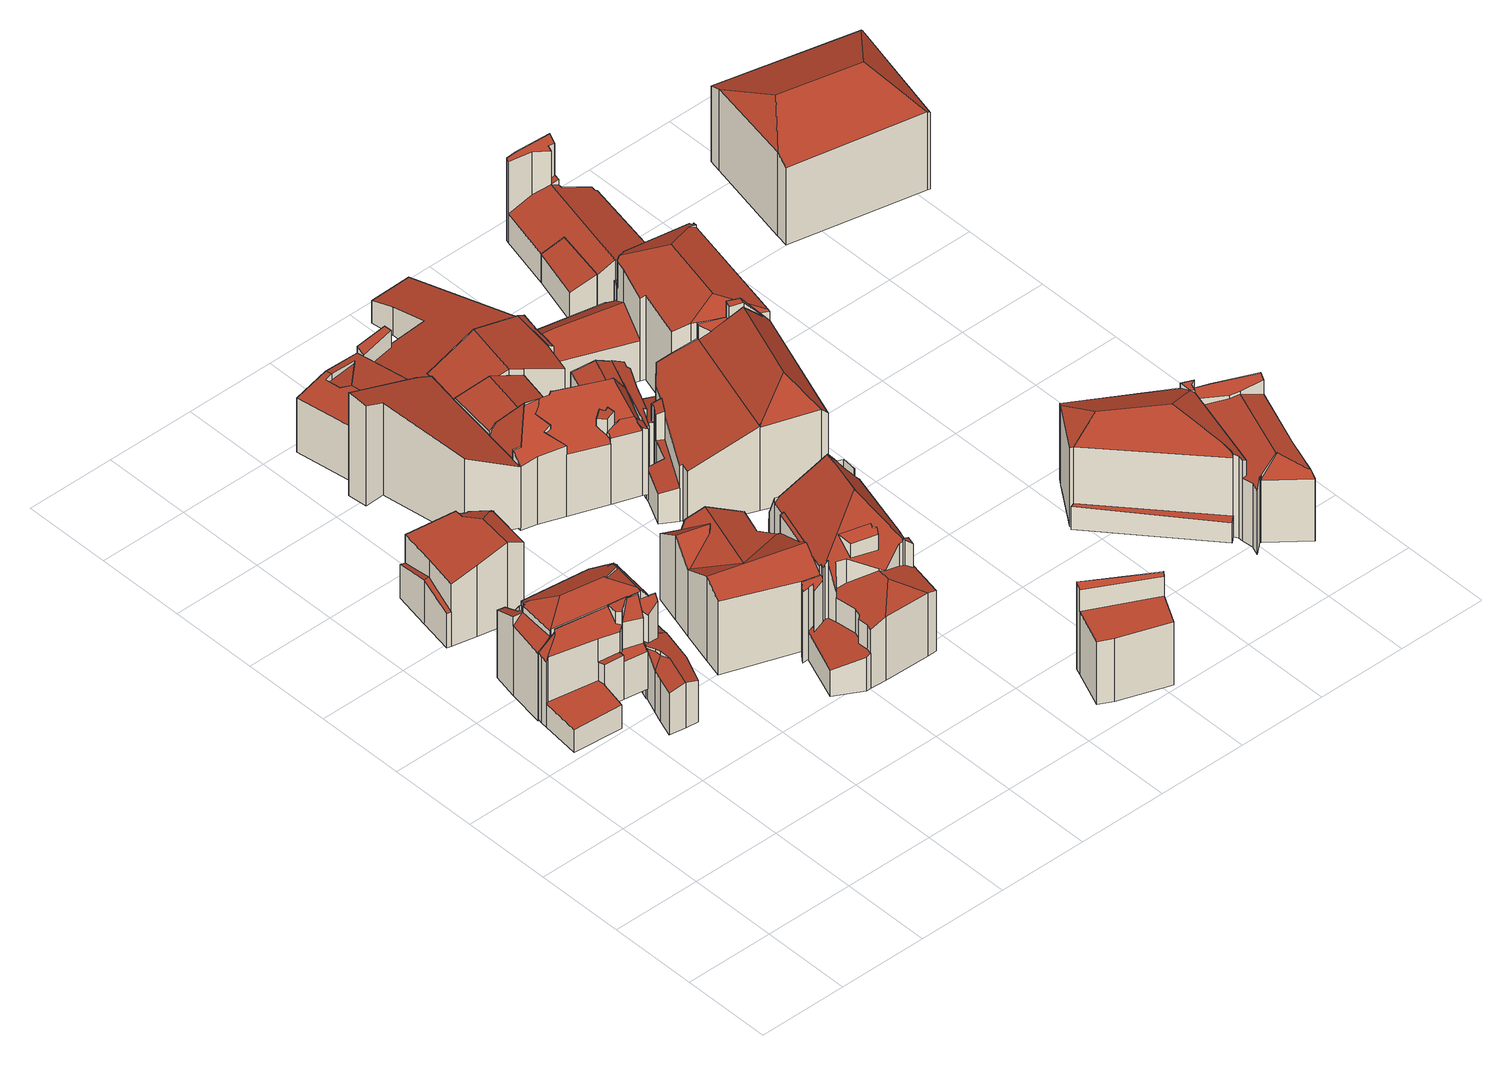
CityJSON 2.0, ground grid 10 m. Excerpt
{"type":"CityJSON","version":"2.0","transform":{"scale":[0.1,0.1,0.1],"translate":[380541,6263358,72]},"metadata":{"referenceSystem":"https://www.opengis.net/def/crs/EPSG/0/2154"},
"CityObjects":{
"building1":{"type":"Building","attributes":{"b3_dak_type":"slanted","b3_h_dak_50p":79.87,"b3_h_dak_70p":84.83,"b3_h_dak_max":86.63,"b3_h_dak_min":79.09,"b3_h_maaiveld":76.28,"b3_kas_warenhuis":false,"b3_reconstructie_onvolledig":false,"b3_rmse_lod12":4.27,"b3_rmse_lod13":0.944,"b3_rmse_lod22":0.281,"b3_val3dity_lod12":"[]","b3_val3dity_lod13":"[]","b3_val3dity_lod22":"[]","b3_volume_lod12":366.49,"b3_volume_lod13":220.99,"b3_volume_lod22":219.01,"oorspronkelijkbouwjaar":2000},"children":["building1-1"]},
"building1-1":{"type":"BuildingPart","parents":["building1"],"geometry":[{"type":"Solid","lod":"2.2","boundaries":[[[[0,1,2,3,4,5,6,7,8,9,10,11,12,13]],[[14,5,4,15]],[[16,6,5,14,17]],[[18,19,20,21,22,23]],[[15,4,3,24]],[[24,3,2,25]],[[26,27,19,18]],[[28,29,30]],[[29,8,7,31]],[[31,7,6,16]],[[17,14,32,33]],[[34,13,12,35]],[[36,35,12,11,37]],[[38,39,27,26]],[[40,41,1,0,42,43]],[[43,42,44,45]],[[25,2,1,41]],[[46,47,41,40]],[[48,46,45,49]],[[50,51,10,9,39,38]],[[23,22,51,50]],[[37,11,10,51]],[[42,0,13,34]],[[49,45,44,52,53]],[[39,9,8,29,28]],[[22,21,35,36]],[[53,52,20,19]],[[33,32,47,46,48]],[[17,33,30,29,31,16]],[[45,46,40,43]],[[23,50,38,26,18]],[[33,48,49,53,19,27,39,28,30]],[[22,36,37,51]],[[20,52,44,42,34,35,21]],[[47,32,14,15,24,25,41]]]],"semantics":{"surfaces":[{"type":"GroundSurface"},{"type":"WallSurface","on_footprint_edge":true},{"type":"WallSurface","on_footprint_edge":false},{"type":"RoofSurface"}],"values":[[0,1,1,2,1,1,2,2,1,1,2,1,1,2,1,2,1,2,2,1,2,1,1,2,1,2,2,2,3,3,3,3,3,3,3]]}}]},
"building2":{"type":"Building","attributes":{"b3_dak_type":"slanted","b3_h_dak_50p":87.55,"b3_h_dak_70p":88,"b3_h_dak_max":88.76,"b3_h_dak_min":82.89,"b3_h_maaiveld":78.56,"b3_kas_warenhuis":false,"b3_reconstructie_onvolledig":false,"b3_rmse_lod12":1.36,"b3_rmse_lod13":0.828,"b3_rmse_lod22":0.0525,"b3_val3dity_lod12":"[]","b3_val3dity_lod13":"[]","b3_val3dity_lod22":"[]","b3_volume_lod12":545.89,"b3_volume_lod13":529.66,"b3_volume_lod22":501.75,"oorspronkelijkbouwjaar":2000},"children":["building2-1"]},
"building2-1":{"type":"BuildingPart","parents":["building2"],"geometry":[{"type":"Solid","lod":"2.2","boundaries":[[[[54,55,56,57,58,59,60,61,62,63,64,65,66]],[[67,64,63,68]],[[69,70,71,72]],[[73,54,66,74]],[[68,63,62,75]],[[76,65,64,67]],[[77,74,66,65,76]],[[72,71,74,77]],[[75,78,79]],[[78,75,62,61,80]],[[81,56,55,82]],[[70,57,56,81]],[[83,84,85]],[[84,83,58,57,70,69]],[[86,59,58,83]],[[87,60,59,86]],[[80,61,60,87]],[[82,55,54,73]],[[75,79,88,67,68]],[[70,81,82,71]],[[84,69,72,77,76,67,88,85]],[[80,87,86,83,85,88,79,78]],[[82,73,74,71]]]],"semantics":{"surfaces":[{"type":"GroundSurface"},{"type":"WallSurface","on_footprint_edge":true},{"type":"WallSurface","on_footprint_edge":false},{"type":"RoofSurface"}],"values":[[0,1,2,1,1,1,1,2,2,1,1,1,2,1,1,1,1,1,3,3,3,3,3]]}}]},
"building3":{"type":"Building","attributes":{"b3_dak_type":"slanted","b3_h_dak_50p":86.67,"b3_h_dak_70p":86.95,"b3_h_dak_max":87.75,"b3_h_dak_min":80.08,"b3_h_maaiveld":76.07,"b3_kas_warenhuis":false,"b3_reconstructie_onvolledig":false,"b3_rmse_lod12":2.1,"b3_rmse_lod13":1.07,"b3_rmse_lod22":0.0803,"b3_val3dity_lod12":"[]","b3_val3dity_lod13":"[]","b3_val3dity_lod22":"[104]","b3_volume_lod12":967.29,"b3_volume_lod13":924.96,"b3_volume_lod22":866.78,"oorspronkelijkbouwjaar":2000},"children":["building3-1"]},
"building3-1":{"type":"BuildingPart","parents":["building3"],"geometry":[{"type":"Solid","lod":"2.2","boundaries":[[[[89,90,91,92,93,94,95,96,97,98,99,100,101,102,103,104,105,106,107,108,109,110]],[[111,93,92,112]],[[113,108,107,114]],[[115,105,104,116]],[[117,99,98,118]],[[119,94,93,111]],[[120,95,94,119]],[[121,100,99,117]],[[122,97,96,123]],[[118,98,97,122]],[[124,121,125,126]],[[127,116,104,103,128]],[[129,123,96,95,120]],[[130,131,132]],[[114,107,106,131,130]],[[131,106,105,115]],[[133,134,101,100,121,124]],[[135,102,101,134]],[[134,133,136]],[[126,125,137,138]],[[139,140,141]],[[140,139,142,143]],[[128,103,102,135]],[[144,110,109,145]],[[145,109,108,113]],[[146,147,148]],[[149,150,151,152,147,146]],[[153,89,110,144,154]],[[155,91,90,156]],[[138,137,123,129]],[[143,142,157]],[[158,159,160]],[[159,158,161,162]],[[162,161,150,149]],[[112,92,91,155]],[[163,164,165,166]],[[166,165,116,127]],[[156,90,89,153]],[[147,152,164,163]],[[154,144,151,150]],[[167,128,135,134,136,139,141,168]],[[123,137,125,121,117,118,122]],[[136,157,142,139]],[[162,149,146,148,167,168,141,140,143,160,159]],[[116,165,132,131,115]],[[147,163,166,127,128,167,148]],[[154,150,161,158,120,119,111,112,155,156,153]],[[151,144,145,113,114,130,132,165,164,152]],[[157,136,133,124,126,138,129,120,158,160,143]]]],"semantics":{"surfaces":[{"type":"GroundSurface"},{"type":"WallSurface","on_footprint_edge":true},{"type":"WallSurface","on_footprint_edge":false},{"type":"RoofSurface"}],"values":[[0,1,1,1,1,1,1,1,1,1,2,1,1,2,1,1,1,1,2,2,2,2,1,1,1,2,2,1,1,2,2,2,2,2,1,2,2,1,2,2,3,3,3,3,3,3,3,3,3]]}}]},
"building4":{"type":"Building","attributes":{"b3_dak_type":"slanted","b3_h_dak_50p":80.42,"b3_h_dak_70p":80.54,"b3_h_dak_max":85.6,"b3_h_dak_min":79.95,"b3_h_maaiveld":75.01,"b3_kas_warenhuis":false,"b3_reconstructie_onvolledig":false,"b3_rmse_lod12":1.11,"b3_rmse_lod13":0.279,"b3_rmse_lod22":0.101,"b3_val3dity_lod12":"[]","b3_val3dity_lod13":"[]","b3_val3dity_lod22":"[]","b3_volume_lod12":133.35,"b3_volume_lod13":141.78,"b3_volume_lod22":139.56,"oorspronkelijkbouwjaar":2000},"children":["building4-1"]},
"building4-1":{"type":"BuildingPart","parents":["building4"],"geometry":[{"type":"Solid","lod":"2.2","boundaries":[[[[169,170,171,172,173,174,175,176,177,178,179,180]],[[181,175,174,182]],[[183,171,170,184,185]],[[186,179,178,187]],[[187,178,177,188]],[[188,177,176,189]],[[189,176,175,181]],[[190,173,172,191]],[[192,191,172,171,183]],[[182,174,173,190]],[[193,180,179,186]],[[194,195,196]],[[197,169,180,193]],[[198,197,199,200]],[[184,170,169,197,198]],[[200,199,195,194]],[[185,184,201,202]],[[202,201,203,204]],[[204,203,191,192]],[[196,195,186,187,188,189]],[[195,199,197,193,186]],[[191,203,201,184,198,200,194,196,189,181,182,190]],[[204,192,183,185,202]]]],"semantics":{"surfaces":[{"type":"GroundSurface"},{"type":"WallSurface","on_footprint_edge":true},{"type":"WallSurface","on_footprint_edge":false},{"type":"RoofSurface"}],"values":[[0,1,1,1,1,1,1,1,1,1,1,2,1,2,1,2,2,2,2,3,3,3,3]]}}]},
"building5":{"type":"Building","attributes":{"b3_dak_type":"slanted","b3_h_dak_50p":88.01,"b3_h_dak_70p":88.38,"b3_h_dak_max":89.45,"b3_h_dak_min":82.73,"b3_h_maaiveld":79.46,"b3_kas_warenhuis":false,"b3_reconstructie_onvolledig":false,"b3_rmse_lod12":1.12,"b3_rmse_lod13":1.12,"b3_rmse_lod22":1.7,"b3_val3dity_lod12":"[]","b3_val3dity_lod13":"[]","b3_val3dity_lod22":"[]","b3_volume_lod12":867.62,"b3_volume_lod13":867.62,"b3_volume_lod22":915.43,"oorspronkelijkbouwjaar":2000},"children":["building5-1"]},
"building5-1":{"type":"BuildingPart","parents":["building5"],"geometry":[{"type":"Solid","lod":"2.2","boundaries":[[[[205,206,207,208,209,210,211,212,213]],[[214,206,205,215]],[[215,205,213,216]],[[217,207,206,214]],[[218,208,207,217]],[[216,213,212,219]],[[219,212,211,220]],[[220,211,210,221]],[[221,210,209,222]],[[222,209,208,218]],[[222,218,217,214,215,216,219,220,221]]]],"semantics":{"surfaces":[{"type":"GroundSurface"},{"type":"WallSurface","on_footprint_edge":true},{"type":"RoofSurface"}],"values":[[0,1,1,1,1,1,1,1,1,1,2]]}}]},
"building6":{"type":"Building","attributes":{"b3_dak_type":"slanted","b3_h_dak_50p":87.42,"b3_h_dak_70p":87.58,"b3_h_dak_max":88.09,"b3_h_dak_min":87.06,"b3_h_maaiveld":80.48,"b3_kas_warenhuis":false,"b3_reconstructie_onvolledig":false,"b3_rmse_lod12":0.269,"b3_rmse_lod13":0.269,"b3_rmse_lod22":0.115,"b3_val3dity_lod12":"[]","b3_val3dity_lod13":"[]","b3_val3dity_lod22":"[]","b3_volume_lod12":417.45,"b3_volume_lod13":417.45,"b3_volume_lod22":409.41,"oorspronkelijkbouwjaar":2000},"children":["building6-1"]},
"building6-1":{"type":"BuildingPart","parents":["building6"],"geometry":[{"type":"Solid","lod":"2.2","boundaries":[[[[223,224,225,226,227,228]],[[229,228,227,230]],[[231,232,233,234]],[[235,226,225,236]],[[236,225,224,237]],[[230,227,226,235]],[[238,239,240,241]],[[234,233,239,238]],[[242,243,232,231]],[[241,240,243,242]],[[244,223,228,229]],[[237,224,223,244]],[[243,240,239,233,232]],[[241,244,229,230,235,234,238]],[[237,244,241,242,231,234,235,236]]]],"semantics":{"surfaces":[{"type":"GroundSurface"},{"type":"WallSurface","on_footprint_edge":true},{"type":"WallSurface","on_footprint_edge":false},{"type":"RoofSurface"}],"values":[[0,1,2,1,1,1,2,2,2,2,1,1,3,3,3]]}}]},
"building7":{"type":"Building","attributes":{"b3_dak_type":"slanted","b3_h_dak_50p":83.66,"b3_h_dak_70p":83.97,"b3_h_dak_max":84.5,"b3_h_dak_min":82.15,"b3_h_maaiveld":74.14,"b3_kas_warenhuis":false,"b3_reconstructie_onvolledig":false,"b3_rmse_lod12":0.62,"b3_rmse_lod13":0.62,"b3_rmse_lod22":0.0712,"b3_val3dity_lod12":"[]","b3_val3dity_lod13":"[]","b3_val3dity_lod22":"[104,201]","b3_volume_lod12":1075.41,"b3_volume_lod13":1075.41,"b3_volume_lod22":1035.97,"oorspronkelijkbouwjaar":2000},"children":["building7-1"]},
"building7-1":{"type":"BuildingPart","parents":["building7"],"geometry":[{"type":"Solid","lod":"2.2","boundaries":[[[[245,246,247,248,249,250,251,252,253,254,255,256,257,258,259,260,261]],[[262,250,249,263]],[[264,254,253,265]],[[266,251,250,262]],[[267,246,245,268,269]],[[269,268,270]],[[271,261,260,272]],[[263,249,248,273]],[[268,245,261,271]],[[274,275,276]],[[265,253,252,277]],[[272,260,259,278]],[[275,274,279]],[[280,258,257,281]],[[278,259,258,280]],[[282,247,246,267]],[[273,248,247,282]],[[283,255,254,264]],[[281,257,256,284]],[[284,256,255,283]],[[277,252,251,266]],[[278,280,285,271,272]],[[282,267,269,270]],[[286,285,280,281,284,279,274,276]],[[275,264,265,286,276]],[[277,273,282,270,268,271,285,286,265]],[[273,277,266,262,263]],[[264,275,279,284,283]]]],"semantics":{"surfaces":[{"type":"GroundSurface"},{"type":"WallSurface","on_footprint_edge":true},{"type":"WallSurface","on_footprint_edge":false},{"type":"RoofSurface"}],"values":[[0,1,1,1,1,2,1,1,1,2,1,1,2,1,1,1,1,1,1,1,1,3,3,3,3,3,3,3]]}}]},
"building8":{"type":"Building","attributes":{"b3_dak_type":"slanted","b3_h_dak_50p":88.26,"b3_h_dak_70p":89.03,"b3_h_dak_max":91.49,"b3_h_dak_min":80.75,"b3_h_maaiveld":79.21,"b3_kas_warenhuis":false,"b3_reconstructie_onvolledig":false,"b3_rmse_lod12":1.31,"b3_rmse_lod13":1.31,"b3_rmse_lod22":0.399,"b3_val3dity_lod12":"[]","b3_val3dity_lod13":"[]","b3_val3dity_lod22":"[204]","b3_volume_lod12":1344.05,"b3_volume_lod13":1344.05,"b3_volume_lod22":1279.15,"oorspronkelijkbouwjaar":2000},"children":["building8-1"]},
"building8-1":{"type":"BuildingPart","parents":["building8"],"geometry":[{"type":"Solid","lod":"2.2","boundaries":[[[[287,288,289,290,291,292,293,294,295,296,297,298,299,300,301,302,303,304,305]],[[306,290,289,307]],[[308,291,290,306,309]],[[310,304,303,311]],[[311,303,302,312]],[[312,302,301,313]],[[314,315,316,317]],[[318,319,320]],[[315,314,320]],[[321,287,305,322]],[[313,301,300,323]],[[324,299,298,325,326]],[[327,328,329]],[[326,325,329]],[[330,331,332,333]],[[334,335,331,330]],[[323,300,299,324]],[[336,337,338]],[[337,336,307]],[[307,289,288,339]],[[340,335,334]],[[333,332,341]],[[342,343,344]],[[309,306,344]],[[345,346,347]],[[348,294,293,349]],[[215,296,295,350]],[[325,298,297,316]],[[351,352,292,291,308]],[[352,351,353]],[[343,342,353]],[[354,355,356,357,358]],[[356,355,359]],[[360,361,362,363]],[[363,362,349,364]],[[364,349,293,292,352]],[[365,328,327]],[[366,367,368]],[[319,318,369]],[[370,371,361,360,372]],[[317,316,297,296,215]],[[350,295,294,348,373]],[[373,348,374,375]],[[375,374,346,345]],[[372,360,355,354]],[[376,371,370]],[[377,378,379]],[[358,357,380,381]],[[378,377,382]],[[322,305,304,310]],[[339,288,287,321]],[[367,366,383]],[[381,380,376]],[[343,353,351,308,309,344]],[[319,327,329,325,316,315,320]],[[367,383,323,324,326,329,328,365]],[[375,345,347,384,369,318,320,314,317,215,350,373]],[[355,360,363,364,352,353,342,359]],[[376,380,357,356,359,342,385,386,330,333,341,369,384,347,346,374,348,349,362,361,371]],[[338,387,385,342,344,306,307,336]],[[337,377,379,388,340,334,330,386,385,387,338]],[[322,310,311,388,379,378,382,321]],[[339,321,382,377,337,307]],[[367,365,327,319,369,341,332,331,335,368]],[[383,366,368,335,340,388,311,312,313,323]],[[381,376,370,372,354,358]]]],"semantics":{"surfaces":[{"type":"GroundSurface"},{"type":"WallSurface","on_footprint_edge":true},{"type":"WallSurface","on_footprint_edge":false},{"type":"RoofSurface"}],"values":[[0,1,1,1,1,1,2,2,2,1,1,1,2,2,2,2,1,2,2,1,2,2,2,2,2,1,1,1,1,2,2,2,2,2,2,1,2,2,2,2,1,1,2,2,2,2,2,2,2,1,1,2,2,3,3,3,3,3,3,3,3,3,3,3,3,3]]}}]},
"building9":{"type":"Building","attributes":{"b3_dak_type":"slanted","b3_h_dak_50p":84.36,"b3_h_dak_70p":86.19,"b3_h_dak_max":90.04,"b3_h_dak_min":76.7,"b3_h_maaiveld":73.65,"b3_kas_warenhuis":false,"b3_reconstructie_onvolledig":false,"b3_rmse_lod12":4.3,"b3_rmse_lod13":1.52,"b3_rmse_lod22":0.166,"b3_val3dity_lod12":"[]","b3_val3dity_lod13":"[]","b3_val3dity_lod22":"[204]","b3_volume_lod12":2017.15,"b3_volume_lod13":1758.6,"b3_volume_lod22":1633.22,"oorspronkelijkbouwjaar":2000},"children":["building9-1"]},
"building9-1":{"type":"BuildingPart","parents":["building9"],"geometry":[{"type":"Solid","lod":"2.2","boundaries":[[[[389,390,391,392,393,394,395,396,397,398,399,400,401,402,403,404,405,406,407,408,409,410,411,412,413,414,415]],[[416,417,418,419]],[[420,412,411,418]],[[421,398,397,422]],[[262,394,393,423]],[[423,393,392,424,425]],[[425,424,426,427]],[[428,402,401,429]],[[429,401,400,430]],[[430,400,399,431]],[[432,414,413,433]],[[434,407,406,435]],[[436,408,407,434]],[[431,399,398,421,437]],[[438,390,389,439]],[[440,441,439,442]],[[443,444,445]],[[446,435,406,405,447]],[[433,413,412,420]],[[442,439,389,415,448]],[[449,450,441,440]],[[451,409,408,436]],[[452,410,409,451]],[[453,454,455,456]],[[454,396,395,263]],[[457,458,459]],[[460,461,462,463]],[[424,392,391,464]],[[263,395,394,262]],[[465,466,417,416]],[[419,418,411,410,452,467]],[[468,469,470]],[[471,472,473]],[[447,405,404,474]],[[472,471,475]],[[476,477,478,466,465]],[[479,480,481]],[[477,476,481]],[[444,443,475]],[[482,483,484,485]],[[445,483,482]],[[485,484,435,446]],[[467,452,486]],[[480,479,486]],[[470,469,478,477]],[[487,488,489,490]],[[491,492,493]],[[494,495,496,497]],[[498,403,402,428]],[[474,404,403,498]],[[499,500,501,502,503]],[[503,502,504,505,506]],[[459,458,461,460]],[[456,455,500,499]],[[427,426,507,508]],[[508,507,501,500]],[[509,510,468]],[[422,397,396,454,453]],[[463,462,492,491]],[[437,421,511]],[[506,505,512]],[[513,494,488,487]],[[505,504,495,494,513]],[[464,391,390,438]],[[490,489,510,509]],[[514,515,450,449]],[[497,496,515,514]],[[448,415,414,432]],[[467,486,479,481,476,465,416,419]],[[480,486,452,451,436,434,435,484,483,445,444,475,471]],[[508,500,455,454,263,262,423,425,427]],[[463,491,493,457,459,460]],[[437,511,443,445,482,485,446,447,474,498,428,429,430,431]],[[512,505,513,487,490,509,468,470,477,481,480,471,473],[492,462,461,458,457,493]],[[510,516,432,433,420,418,417,466,478,469,468]],[[515,496,495,504,502,501,507,426,424,464,438,439,441,450]],[[516,448,432]],[[448,516,510,489,488,494,497,514,449,440,442]],[[473,472,475,443,511,421,422,453,456,499,503,506,512]]]],"semantics":{"surfaces":[{"type":"GroundSurface"},{"type":"WallSurface","on_footprint_edge":false},{"type":"WallSurface","on_footprint_edge":true},{"type":"RoofSurface"}],"values":[[0,1,2,2,2,2,1,2,2,2,2,2,2,2,2,1,1,2,2,2,1,2,2,1,2,1,1,2,2,1,2,1,1,2,1,1,1,1,1,1,1,1,1,1,1,1,1,1,2,2,1,1,1,1,1,1,1,2,1,1,1,1,1,2,1,1,1,2,3,3,3,3,3,3,3,3,3,3,3]]}}]},
"building10":{"type":"Building","attributes":{"b3_dak_type":"slanted","b3_h_dak_50p":87.65,"b3_h_dak_70p":88.04,"b3_h_dak_max":88.85,"b3_h_dak_min":86.74,"b3_h_maaiveld":80.46,"b3_kas_warenhuis":false,"b3_reconstructie_onvolledig":false,"b3_rmse_lod12":0.655,"b3_rmse_lod13":0.655,"b3_rmse_lod22":0.084,"b3_val3dity_lod12":"[]","b3_val3dity_lod13":"[]","b3_val3dity_lod22":"[]","b3_volume_lod12":572.66,"b3_volume_lod13":572.66,"b3_volume_lod22":545.33,"oorspronkelijkbouwjaar":2000},"children":["building10-1"]},
"building10-1":{"type":"BuildingPart","parents":["building10"],"geometry":[{"type":"Solid","lod":"2.2","boundaries":[[[[517,518,519,520,521,522,523,524,525]],[[526,521,520,527]],[[528,524,523,529]],[[530,517,525,531]],[[529,523,522,532]],[[527,520,519,533]],[[533,519,518,534]],[[534,518,517,530]],[[532,522,521,526]],[[531,525,524,528]],[[534,530,531,526,527,533]],[[531,528,529,532,526]]]],"semantics":{"surfaces":[{"type":"GroundSurface"},{"type":"WallSurface","on_footprint_edge":true},{"type":"RoofSurface"}],"values":[[0,1,1,1,1,1,1,1,1,1,2,2]]}}]},
"building11":{"type":"Building","attributes":{"b3_dak_type":"slanted","b3_h_dak_50p":85.83,"b3_h_dak_70p":86.3,"b3_h_dak_max":88.64,"b3_h_dak_min":83.4,"b3_h_maaiveld":80.57,"b3_kas_warenhuis":false,"b3_reconstructie_onvolledig":false,"b3_rmse_lod12":1.07,"b3_rmse_lod13":1.07,"b3_rmse_lod22":0.242,"b3_val3dity_lod12":"[]","b3_val3dity_lod13":"[]","b3_val3dity_lod22":"[]","b3_volume_lod12":718.61,"b3_volume_lod13":718.61,"b3_volume_lod22":635.56,"oorspronkelijkbouwjaar":2000},"children":["building11-1"]},
"building11-1":{"type":"BuildingPart","parents":["building11"],"geometry":[{"type":"Solid","lod":"2.2","boundaries":[[[[535,536,537,538,539,540,541,542,543,544,545,546]],[[547,543,542,548]],[[548,542,541,549]],[[550,536,535,551]],[[551,535,546,552]],[[553,554,552,555]],[[556,545,544,557,558]],[[555,552,546,545,556]],[[549,541,540,559]],[[560,538,537,561]],[[562,539,538,560]],[[561,537,536,550]],[[558,557,554,553]],[[557,544,543,547]],[[559,540,539,562]],[[558,553,555,556]],[[559,562,560,561,550,551,552,554,557,547,548,549]]]],"semantics":{"surfaces":[{"type":"GroundSurface"},{"type":"WallSurface","on_footprint_edge":true},{"type":"WallSurface","on_footprint_edge":false},{"type":"RoofSurface"}],"values":[[0,1,1,1,1,2,1,1,1,1,1,1,2,1,1,3,3]]}}]},
"building12":{"type":"Building","attributes":{"b3_dak_type":"slanted","b3_h_dak_50p":80.2,"b3_h_dak_70p":80.22,"b3_h_dak_max":83.29,"b3_h_dak_min":80,"b3_h_maaiveld":72.47,"b3_kas_warenhuis":false,"b3_reconstructie_onvolledig":false,"b3_rmse_lod12":0.931,"b3_rmse_lod13":0.931,"b3_rmse_lod22":0.124,"b3_val3dity_lod12":"[]","b3_val3dity_lod13":"[]","b3_val3dity_lod22":"[]","b3_volume_lod12":292.9,"b3_volume_lod13":292.9,"b3_volume_lod22":304.12,"oorspronkelijkbouwjaar":2000},"children":["building12-1"]},
"building12-1":{"type":"BuildingPart","parents":["building12"],"geometry":[{"type":"Solid","lod":"2.2","boundaries":[[[[563,564,565,566,567,568,569]],[[570,571,566,565,572]],[[573,567,566,571]],[[574,575,571,570]],[[572,565,564,576]],[[576,564,563,575,574]],[[577,568,567,573]],[[578,569,568,577]],[[575,563,569,578]],[[576,574,570,572]],[[575,578,577,573,571]]]],"semantics":{"surfaces":[{"type":"GroundSurface"},{"type":"WallSurface","on_footprint_edge":true},{"type":"WallSurface","on_footprint_edge":false},{"type":"RoofSurface"}],"values":[[0,1,1,2,1,1,1,1,1,3,3]]}}]},
"building13":{"type":"Building","attributes":{"b3_dak_type":"slanted","b3_h_dak_50p":88.1,"b3_h_dak_70p":89.76,"b3_h_dak_max":92.88,"b3_h_dak_min":81.99,"b3_h_maaiveld":78.45,"b3_kas_warenhuis":false,"b3_reconstructie_onvolledig":false,"b3_rmse_lod12":3.04,"b3_rmse_lod13":1.17,"b3_rmse_lod22":0.286,"b3_val3dity_lod12":"[]","b3_val3dity_lod13":"[]","b3_val3dity_lod22":"[]","b3_volume_lod12":2439.03,"b3_volume_lod13":2223.47,"b3_volume_lod22":2080.9,"oorspronkelijkbouwjaar":2000},"children":["building13-1"]},
"building13-1":{"type":"BuildingPart","parents":["building13"],"geometry":[{"type":"Solid","lod":"2.2","boundaries":[[[[579,580,581,582,583,584,585,586,587,588,589,590,591,592,593,594,595],[596,597,598,599,600,601,602,603,604]],[[605,594,593,606]],[[607,608,603,602,609]],[[610,581,580,611]],[[612,613,591,590,614]],[[615,592,591,613]],[[616,588,587,617]],[[618,619,620,621]],[[622,582,581,610]],[[623,583,582,622]],[[617,587,586,624]],[[625,624,586,585,626]],[[626,585,584,627]],[[628,629,630]],[[627,584,583,623,630]],[[629,628,631]],[[632,633,621,634]],[[635,601,600,636,637]],[[638,615,619,618]],[[609,602,601,635]],[[614,590,589,639,640]],[[641,604,603,608]],[[640,639,608,607]],[[639,589,588,616]],[[642,643,599,598,644]],[[645,646,647,633,632]],[[646,596,604,641]],[[634,621,620,648,649]],[[649,648,643,642]],[[636,600,599,643]],[[637,636,650,651]],[[652,653,654,655]],[[656,657,653,652]],[[658,579,595,657,656]],[[657,595,594,605,659]],[[644,598,597,660]],[[651,650,661,662]],[[662,661,663,664]],[[664,663,613,612]],[[659,605,665,666]],[[611,580,579,658]],[[660,597,596,646,645]],[[606,593,592,615,638]],[[633,647,624,625]],[[666,665,667]],[[655,654,668,669]],[[669,668,670]],[[613,663,661,650,636,643,648,620,619,615]],[[658,656,652,655]],[[664,612,614,640,607,609,635,637,651,662]],[[671,631,628,630,623,622]],[[667,665,629,631,671,670]],[[670,668,654,653,667]],[[660,645,632,634,649,642,644]],[[624,647,646,641,608,639,616,617]],[[633,625,626,627,630,629,665,605,606,638,618,621]],[[666,667,653,657,659]],[[669,670,671,622,610,611,658,655]]]],"semantics":{"surfaces":[{"type":"GroundSurface"},{"type":"WallSurface","on_footprint_edge":true},{"type":"WallSurface","on_footprint_edge":false},{"type":"RoofSurface"}],"values":[[0,1,1,1,1,1,1,2,1,1,1,1,1,2,1,2,2,1,2,1,1,1,2,1,1,2,1,2,2,1,2,2,2,1,1,1,2,2,2,2,1,1,1,2,2,2,2,3,3,3,3,3,3,3,3,3,3,3]]}}]},
"building14":{"type":"Building","attributes":{"b3_dak_type":"slanted","b3_h_dak_50p":89.84,"b3_h_dak_70p":90.27,"b3_h_dak_max":91.86,"b3_h_dak_min":84.02,"b3_h_maaiveld":79.18,"b3_kas_warenhuis":false,"b3_reconstructie_onvolledig":false,"b3_rmse_lod12":3.11,"b3_rmse_lod13":0.672,"b3_rmse_lod22":0.291,"b3_val3dity_lod12":"[]","b3_val3dity_lod13":"[]","b3_val3dity_lod22":"[]","b3_volume_lod12":1948.62,"b3_volume_lod13":1688.32,"b3_volume_lod22":1637.2,"oorspronkelijkbouwjaar":2000},"children":["building14-1"]},
"building14-1":{"type":"BuildingPart","parents":["building14"],"geometry":[{"type":"Solid","lod":"2.2","boundaries":[[[[672,673,674,675,676,677,678,679,680,681,682,683,684,685,686,687,688,689,690,691,692]],[[530,688,687,693]],[[693,687,686,694,695]],[[696,680,679,697]],[[698,681,680,696]],[[699,700,685,684,701]],[[702,703,700,699]],[[694,686,685,700]],[[701,684,683,704]],[[705,706,707,708]],[[709,710,711,707]],[[712,675,674,713,714]],[[713,674,673,715]],[[716,697,679,678,717]],[[718,676,675,712]],[[697,716,719]],[[717,678,677,720]],[[720,677,676,718]],[[721,722,723,724]],[[725,726,722,721]],[[695,694,726,725]],[[708,707,711,703,702]],[[710,672,692,727]],[[728,729,689,688,530]],[[704,683,682,730]],[[730,682,681,698]],[[727,692,691,731]],[[724,723,729,728]],[[732,690,689,729]],[[731,691,690,732]],[[715,673,672,710,709]],[[714,713,706,705]],[[726,694,700,703,733,723,722]],[[734,730,698,696]],[[730,734,735,705,708,702,699,701,704]],[[724,728,530,693,695,725,721]],[[731,732,729,723,733,703,711,710,727]],[[706,713,715,709,707]],[[735,719,716,717,720,718,712,714,705]],[[719,735,734,696,697]]]],"semantics":{"surfaces":[{"type":"GroundSurface"},{"type":"WallSurface","on_footprint_edge":true},{"type":"WallSurface","on_footprint_edge":false},{"type":"RoofSurface"}],"values":[[0,1,1,1,1,1,2,1,1,2,2,1,1,1,1,2,1,1,2,2,2,2,1,1,1,1,1,2,1,1,1,2,3,3,3,3,3,3,3,3]]}}]},
"building15":{"type":"Building","attributes":{"b3_dak_type":"slanted","b3_h_dak_50p":83.85,"b3_h_dak_70p":84.06,"b3_h_dak_max":84.44,"b3_h_dak_min":83.15,"b3_h_maaiveld":79.8,"b3_kas_warenhuis":false,"b3_reconstructie_onvolledig":false,"b3_rmse_lod12":0.398,"b3_rmse_lod13":0.398,"b3_rmse_lod22":0.0326,"b3_val3dity_lod12":"[]","b3_val3dity_lod13":"[]","b3_val3dity_lod22":"[]","b3_volume_lod12":65.5,"b3_volume_lod13":65.5,"b3_volume_lod22":62.09,"oorspronkelijkbouwjaar":2000},"children":["building15-1"]},
"building15-1":{"type":"BuildingPart","parents":["building15"],"geometry":[{"type":"Solid","lod":"2.2","boundaries":[[[[736,737,738,739]],[[740,738,737,741]],[[742,739,738,740]],[[743,736,739,742]],[[741,737,736,743]],[[741,743,742,740]]]],"semantics":{"surfaces":[{"type":"GroundSurface"},{"type":"WallSurface","on_footprint_edge":true},{"type":"RoofSurface"}],"values":[[0,1,1,1,1,2]]}}]},
"building16":{"type":"Building","attributes":{"b3_dak_type":"slanted","b3_h_dak_50p":84.48,"b3_h_dak_70p":84.85,"b3_h_dak_max":90.09,"b3_h_dak_min":83.17,"b3_h_maaiveld":79.81,"b3_kas_warenhuis":false,"b3_reconstructie_onvolledig":false,"b3_rmse_lod12":0.964,"b3_rmse_lod13":0.696,"b3_rmse_lod22":0.0326,"b3_val3dity_lod12":"[]","b3_val3dity_lod13":"[]","b3_val3dity_lod22":"[303,307]","b3_volume_lod12":493.33,"b3_volume_lod13":510.02,"b3_volume_lod22":472.15,"oorspronkelijkbouwjaar":2000},"children":["building16-1"]},
"building16-1":{"type":"BuildingPart","parents":["building16"],"geometry":[{"type":"Solid","lod":"2.2","boundaries":[[[[744,745,746,747,748,749,750,751,752,753,754,739,738,755,756,757]],[[758,744,757,759]],[[760,761,762,763]],[[764,747,746,765]],[[765,766,762]],[[759,757,756,767]],[[767,756,755,768,769]],[[740,738,739,742]],[[742,739,754,770]],[[770,754,753,771]],[[771,753,752,772]],[[772,752,751,773]],[[769,768,761,760]],[[774,748,747,764]],[[766,765,746,745,775]],[[773,751,750,776]],[[768,755,738,740]],[[763,762,777,778]],[[779,775,745,744,758]],[[778,777,775,779]],[[776,750,749,780]],[[780,749,748,774]],[[778,779,758,759,767,769,760,763]],[[775,777,762,766]],[[771,772,773,776,780,774,764,765,762]],[[771,762,761,768,740,742,770]]]],"semantics":{"surfaces":[{"type":"GroundSurface"},{"type":"WallSurface","on_footprint_edge":true},{"type":"WallSurface","on_footprint_edge":false},{"type":"RoofSurface"}],"values":[[0,1,2,1,2,1,1,1,1,1,1,1,2,1,1,1,1,2,1,2,1,1,3,3,3,3]]}}]},
"building17":{"type":"Building","attributes":{"b3_dak_type":"slanted","b3_h_dak_50p":85.92,"b3_h_dak_70p":86.37,"b3_h_dak_max":87.58,"b3_h_dak_min":78.59,"b3_h_maaiveld":76.05,"b3_kas_warenhuis":false,"b3_reconstructie_onvolledig":false,"b3_rmse_lod12":1.55,"b3_rmse_lod13":1.39,"b3_rmse_lod22":0.286,"b3_val3dity_lod12":"[]","b3_val3dity_lod13":"[]","b3_val3dity_lod22":"[]","b3_volume_lod12":2114.88,"b3_volume_lod13":2097.01,"b3_volume_lod22":1906.12,"oorspronkelijkbouwjaar":2000},"children":["building17-1"]},
"building17-1":{"type":"BuildingPart","parents":["building17"],"geometry":[{"type":"Solid","lod":"2.2","boundaries":[[[[781,782,783,784,785,786,787,788,789,790,791,792,793,794,795,796,797,798,799,800,801]],[[802,799,798,803]],[[804,790,789,805]],[[806,807,808]],[[809,810,811,812]],[[812,811,813,814]],[[814,813,787,786,815]],[[816,817,818]],[[815,786,785,819]],[[820,821,810,809]],[[822,823,821,820,824]],[[825,788,787,813]],[[805,789,788,825]],[[808,824,826]],[[819,785,784,827]],[[828,829,830,831]],[[826,824,820,832,833]],[[807,783,782,834]],[[835,836,837]],[[829,791,790,804]],[[838,795,794,839]],[[833,832,827,840]],[[840,827,784,783,807,806]],[[839,794,793,841]],[[842,843,844,797,796,845]],[[803,798,797,844]],[[846,847,844,843]],[[818,817,843,842]],[[845,796,795,838,848]],[[848,838,823,822]],[[831,830,836,835]],[[847,800,799,802]],[[849,801,800,847,846]],[[850,781,801,849]],[[834,782,781,850]],[[841,793,792,851]],[[851,792,791,829,828]],[[837,852,805,825,813,811,835]],[[827,832,820,809,812,814,815,819]],[[840,806,808,826,833]],[[836,830,829,804,805,852,837]],[[847,802,803,844]],[[853,816,818,842,845,848,822,824,808,854]],[[855,850,849,846]],[[855,853,854,808,807,834,850]],[[853,855,846,843,817,816]],[[851,828,831,835,811,810,821,823,838,839,841]]]],"semantics":{"surfaces":[{"type":"GroundSurface"},{"type":"WallSurface","on_footprint_edge":true},{"type":"WallSurface","on_footprint_edge":false},{"type":"RoofSurface"}],"values":[[0,1,1,2,2,2,1,2,1,2,2,1,1,2,1,2,2,1,2,1,1,2,1,1,1,1,2,2,1,2,2,1,1,1,1,1,1,3,3,3,3,3,3,3,3,3,3]]}}]},
"building18":{"type":"Building","attributes":{"b3_dak_type":"slanted","b3_h_dak_50p":90.46,"b3_h_dak_70p":91.03,"b3_h_dak_max":92.23,"b3_h_dak_min":80.89,"b3_h_maaiveld":79.9,"b3_kas_warenhuis":false,"b3_reconstructie_onvolledig":false,"b3_rmse_lod12":1.26,"b3_rmse_lod13":1.26,"b3_rmse_lod22":0.549,"b3_val3dity_lod12":"[]","b3_val3dity_lod13":"[]","b3_val3dity_lod22":"[104]","b3_volume_lod12":2343.16,"b3_volume_lod13":2343.16,"b3_volume_lod22":2244.53,"oorspronkelijkbouwjaar":2000},"children":["building18-1"]},
"building18-1":{"type":"BuildingPart","parents":["building18"],"geometry":[{"type":"Solid","lod":"2.2","boundaries":[[[[856,857,858,859,860,861,862,863]],[[864,860,859,865]],[[866,856,863,867]],[[868,857,856,866]],[[867,863,862,869]],[[870,858,857,868]],[[871,861,860,864]],[[869,862,861,871]],[[865,859,858,870]],[[868,866,872]],[[869,873,872,866,867]],[[869,871,864,865,873]],[[865,870,868,872,873]]]],"semantics":{"surfaces":[{"type":"GroundSurface"},{"type":"WallSurface","on_footprint_edge":true},{"type":"RoofSurface"}],"values":[[0,1,1,1,1,1,1,1,1,2,2,2,2]]}}]}
},
"vertices":[
[94,301,43],[73,304,43],[72,303,43],[65,272,43],[10,277,43],[15,320,43],[16,328,43],[17,334,43],[35,331,43],[93,322,43],[114,319,43],[126,317,43],[122,305,43],[120,297,43],[15,320,71],[10,277,71],[16,328,124],[15,320,123],[99,309,143],[99,309,126],[99,309,94],[100,310,95],[100,310,128],[100,310,143],[65,272,72],[72,303,72],[94,312,143],[94,312,129],[35,331,145],[35,331,141],[33,328,140],[17,334,125],[18,322,71],[18,322,126],[120,297,89],[122,305,93],[122,305,124],[126,317,144],[93,322,146],[93,322,144],[73,304,96],[73,304,72],[94,301,89],[94,301,97],[94,307,93],[94,307,97],[72,312,95],[72,312,72],[72,312,123],[94,307,122],[114,319,146],[114,319,144],[95,307,93],[95,307,122],
[4,445,66],[12,484,66],[20,526,66],[25,524,66],[67,501,66],[76,496,66],[79,497,66],[94,482,66],[94,479,66],[85,428,66],[68,431,66],[36,438,66],[9,444,66],[68,431,167],[85,428,159],[25,524,142],[25,524,107],[17,483,121],[17,483,142],[4,445,108],[9,444,108],[94,479,158],[36,438,153],[9,444,142],[94,479,159],[90,480,160],[94,482,158],[20,526,107],[12,484,120],[67,501,157],[67,501,161],[66,491,161],[76,496,157],[79,497,156],[74,471,166],
[46,401,41],[91,392,41],[115,375,41],[127,381,41],[146,372,41],[146,371,41],[148,370,41],[150,370,41],[151,370,41],[163,367,41],[156,311,41],[142,314,41],[129,316,41],[126,317,41],[31,332,41],[30,332,41],[17,334,41],[24,376,41],[30,404,41],[38,402,41],[36,383,41],[37,382,41],[146,372,130],[127,381,122],[38,402,124],[30,404,124],[17,334,123],[30,332,138],[156,311,81],[163,367,81],[146,371,131],[148,370,132],[142,314,88],[151,370,87],[150,370,87],[142,314,129],[141,323,88],[141,323,132],[30,332,145],[31,332,146],[150,370,128],[24,376,137],[24,376,126],[34,375,137],[129,316,147],[129,316,145],[126,317,145],[129,320,147],[147,327,86],[147,327,124],[110,342,156],[110,342,157],[109,344,157],[131,351,148],[131,351,151],[37,382,133],[36,383,133],[37,376,147],[37,376,146],[43,373,148],[38,380,146],[38,380,141],[38,380,134],[37,376,136],[46,401,113],[37,382,139],[115,375,132],[91,392,116],[135,353,146],[136,361,146],[136,361,147],[135,360,147],[117,374,133],[117,374,142],[37,374,146],[37,374,137],[35,375,137],[35,375,145],[61,352,157],[108,344,157],
[120,299,30],[123,307,30],[126,317,30],[144,313,30],[156,311,30],[148,275,30],[133,242,30],[119,244,30],[101,247,30],[108,267,30],[113,279,30],[120,297,30],[133,242,81],[148,275,80],[126,317,137],[123,307,94],[123,307,129],[113,279,81],[108,267,81],[101,247,81],[119,244,86],[156,311,82],[144,313,86],[144,313,136],[120,297,90],[129,289,89],[129,289,84],[131,278,86],[120,299,92],[120,299,94],[127,294,87],[127,294,90],[126,303,92],[126,303,126],[142,307,86],[142,307,131],
[161,515,75],[112,538,75],[99,635,75],[77,634,75],[75,656,75],[83,657,75],[167,664,75],[185,663,75],[178,624,75],[112,538,174],[161,515,150],[178,624,151],[99,635,188],[77,634,198],[185,663,152],[167,664,160],[83,657,197],[75,656,201],
[122,660,85],[83,657,85],[73,725,85],[113,729,85],[157,734,85],[167,664,85],[167,664,152],[157,734,151],[106,721,156],[106,721,151],[114,722,151],[114,722,158],[113,729,158],[73,725,151],[83,657,152],[146,725,153],[146,725,151],[117,698,156],[117,698,158],[108,704,157],[108,704,155],[122,660,159],
[315,329,21],[319,328,21],[306,286,21],[305,282,21],[296,253,21],[277,258,21],[198,286,21],[204,308,21],[214,345,21],[221,369,21],[230,400,21],[242,384,21],[251,389,21],[269,381,21],[304,366,21],[295,339,21],[313,331,21],[277,258,107],[296,253,107],[221,369,125],[214,345,103],[198,286,111],[319,328,122],[315,329,98],[315,329,120],[304,290,119],[313,331,97],[295,339,106],[305,282,123],[256,360,120],[256,360,124],[251,355,119],[204,308,124],[304,366,107],[259,363,121],[269,381,124],[251,389,114],[306,286,121],[230,400,102],[242,384,110],[243,300,123],[216,344,103],
[306,571,72],[320,564,72],[304,528,72],[286,485,72],[282,473,72],[277,475,72],[247,486,72],[206,501,72],[178,511,72],[161,515,72],[162,527,72],[169,567,72],[178,624,72],[213,614,72],[247,605,72],[239,566,72],[258,559,72],[274,554,72],[284,581,72],[286,485,144],[304,528,153],[282,473,152],[286,485,152],[274,554,151],[258,559,146],[239,566,153],[247,605,154],[170,524,164],[170,524,163],[162,527,149],[162,527,163],[190,542,191],[190,542,194],[174,528,170],[306,571,159],[284,581,151],[213,614,167],[178,624,154],[169,567,148],[169,567,155],[176,566,162],[176,566,158],[173,567,157],[219,534,197],[219,534,193],[217,535,193],[217,535,197],[225,555,162],[225,555,157],[302,528,158],[302,528,154],[301,526,157],[320,564,154],[250,554,148],[214,534,195],[278,487,161],[278,487,158],[281,487,156],[202,519,175],[202,519,170],[195,532,184],[206,501,148],[247,486,146],[178,511,155],[277,475,155],[277,475,152],[277,481,157],[257,492,176],[257,492,160],[257,492,158],[257,501,170],[257,501,176],[264,492,162],[247,491,157],[247,491,153],[248,489,151],[248,489,156],[247,486,153],[184,565,160],[199,557,167],[199,557,166],[200,556,167],[205,537,194],[242,500,171],[242,500,162],[247,491,173],[206,501,158],[194,519,167],[194,519,171],[251,506,174],[289,531,158],[289,531,159],[287,531,159],[253,500,166],[253,500,174],[292,540,159],[201,560,167],[200,534,189],[275,513,193],[271,514,193],[281,516,185],[256,553,146],
[293,181,16],[288,181,16],[258,198,16],[278,250,16],[271,250,16],[277,258,16],[296,253,16],[296,254,16],[319,328,16],[324,346,16],[327,357,16],[328,353,16],[330,361,16],[357,350,16],[354,338,16],[398,326,16],[402,326,16],[400,320,16],[406,320,16],[388,244,16],[386,244,16],[382,227,16],[381,221,16],[382,220,16],[373,179,16],[363,179,16],[311,180,16],[380,218,118],[380,218,89],[381,221,89],[381,221,118],[382,220,89],[324,346,118],[319,328,118],[271,250,102],[278,250,50],[278,250,103],[285,251,52],[285,251,104],[357,350,93],[330,361,85],[328,353,107],[327,357,98],[363,179,93],[373,179,90],[406,320,116],[400,320,123],[388,244,110],[324,346,125],[288,181,57],[293,181,59],[295,188,88],[295,188,59],[293,181,88],[359,312,180],[359,312,179],[374,316,160],[400,320,133],[402,326,117],[311,180,94],[295,200,87],[295,200,58],[386,244,113],[382,227,111],[296,254,117],[296,254,107],[297,253,107],[297,253,119],[317,252,145],[322,240,121],[322,240,138],[349,232,139],[349,232,120],[352,237,135],[352,237,143],[258,198,48],[375,224,122],[375,224,91],[382,227,119],[350,223,100],[369,225,93],[369,225,120],[343,257,180],[343,257,181],[343,258,180],[398,326,121],[354,294,180],[373,224,123],[373,224,121],[373,224,92],[373,226,123],[373,226,124],[373,225,123],[381,314,159],[381,314,149],[399,320,125],[399,320,134],[374,226,123],[308,245,121],[308,245,88],[318,242,91],[318,242,121],[348,239,144],[348,239,138],[349,242,146],[301,237,86],[301,237,57],[302,212,59],[302,212,88],[354,338,123],[295,248,119],[295,248,104],[295,248,54],[297,248,55],[297,248,121],[300,247,56],[300,247,121],[300,247,126],[281,245,51],[281,245,101],[345,226,103],[345,226,101],[328,345,124],[300,249,125],[301,237,94],[299,203,88],[299,203,59],[342,211,102],
[303,674,85],[296,625,85],[286,591,85],[247,605,85],[233,609,85],[178,624,85],[185,663,85],[187,672,85],[247,673,85],[233,609,166],[247,605,161],[187,672,147],[185,663,147],[303,674,149],[247,673,166],[178,624,148],[286,591,148],[296,625,147],
[205,739,86],[248,742,86],[248,785,86],[245,810,86],[292,811,86],[301,674,86],[187,672,86],[185,663,86],[167,664,86],[158,726,86],[157,734,86],[195,738,86],[167,664,150],[185,663,150],[187,672,148],[248,742,131],[205,739,131],[195,738,131],[199,733,154],[199,733,133],[195,738,159],[157,734,159],[158,726,134],[158,726,152],[301,674,149],[245,810,114],[248,785,120],[292,811,114],
[457,75,5],[460,82,5],[531,41,5],[529,38,5],[511,5,5],[455,25,5],[440,33,5],[529,38,106],[529,38,82],[531,41,109],[511,5,82],[457,75,108],[457,75,82],[460,82,112],[455,25,82],[440,33,82],
[433,512,64],[459,500,64],[411,368,64],[405,370,64],[349,393,64],[283,420,64],[287,431,64],[284,432,64],[267,443,64],[282,473,64],[283,477,64],[320,564,64],[331,559,64],[359,546,64],[373,540,64],[395,529,64],[421,518,64],[313,496,64],[312,497,64],[316,501,64],[319,506,64],[310,513,64],[302,497,64],[300,500,64],[286,476,64],[302,472,64],[395,529,160],[373,540,148],[286,476,151],[286,476,102],[300,500,150],[411,368,163],[459,500,163],[331,559,150],[331,559,100],[320,564,155],[359,546,100],[282,473,102],[267,443,101],[341,527,137],[341,527,107],[329,506,115],[329,506,136],[405,370,170],[349,393,166],[284,432,105],[284,432,132],[287,431,133],[283,420,134],[349,394,169],[349,394,167],[349,393,167],[351,394,169],[319,491,140],[319,491,135],[329,506,141],[302,497,149],[310,513,116],[310,513,149],[359,546,141],[283,477,102],[283,477,152],[302,472,105],[319,506,137],[319,506,117],[316,501,137],[313,496,137],[313,496,105],[319,491,106],[320,510,116],[320,510,137],[316,526,112],[316,526,149],[418,511,197],[418,511,174],[432,506,174],[432,506,197],[421,518,198],[421,518,178],[433,512,198],[395,529,179],[312,497,136],[330,550,103],[330,550,148],[328,553,102],[328,553,150],[395,527,160],[395,527,177],[401,517,173],[449,499,174],[449,499,175],[419,493,208],[384,399,209],
[405,651,72],[406,655,72],[414,652,72],[417,654,72],[488,642,72],[487,636,72],[489,637,72],[487,631,72],[459,502,72],[459,500,72],[389,532,72],[373,540,72],[389,593,72],[384,595,72],[301,623,72],[296,625,72],[303,674,72],[310,673,72],[398,658,72],[398,657,72],[399,657,72],[296,625,148],[301,623,125],[301,623,145],[459,502,175],[487,631,176],[459,500,174],[384,595,173],[384,595,121],[389,593,175],[398,633,175],[398,633,135],[373,540,174],[407,649,177],[407,649,141],[403,647,140],[403,647,175],[405,651,142],[405,651,122],[403,647,125],[417,654,173],[414,652,143],[414,652,174],[406,655,143],[487,631,179],[489,637,176],[488,642,173],[480,633,179],[487,636,176],[305,653,146],[305,653,136],[306,652,136],[306,652,145],[304,639,145],[304,639,131],[399,657,119],[310,673,146],[310,673,122],[389,532,180],[398,657,119],[398,658,119],[328,648,136],[424,540,191],[442,616,191],
[415,688,78],[388,696,78],[405,753,78],[428,747,78],[405,753,113],[388,696,112],[428,747,124],[415,688,124],
[472,815,78],[470,806,78],[469,799,78],[469,795,78],[501,789,78],[500,784,78],[502,783,78],[482,674,78],[434,683,78],[434,684,78],[415,687,78],[420,815,78],[421,818,78],[432,818,78],[472,815,181],[432,818,180],[446,810,177],[446,810,125],[462,802,133],[462,802,174],[469,795,130],[469,799,130],[469,799,137],[421,818,179],[420,815,113],[420,815,177],[415,687,124],[434,684,133],[434,683,133],[482,674,111],[501,789,115],[470,806,137],[502,783,114],[463,807,133],[463,807,176],[470,806,176],[500,784,115],
[596,252,40],[601,259,40],[696,198,40],[707,191,40],[720,183,40],[759,157,40],[756,150,40],[732,85,40],[719,45,40],[716,36,40],[678,68,40],[677,69,40],[664,58,40],[668,69,40],[667,81,40],[667,87,40],[664,91,40],[658,86,40],[561,200,40],[565,201,40],[563,204,40],[561,200,68],[658,86,64],[716,36,116],[719,45,120],[696,198,141],[696,198,135],[697,186,139],[725,162,132],[725,162,128],[734,158,131],[734,158,134],[756,150,123],[756,150,140],[759,157,143],[667,110,143],[667,96,139],[667,96,141],[720,183,136],[700,183,129],[700,183,119],[671,81,137],[671,81,118],[700,183,137],[732,85,121],[700,183,140],[707,191,133],[678,68,121],[678,68,116],[679,69,117],[679,69,121],[702,189,131],[702,189,141],[601,259,133],[705,77,128],[705,77,127],[706,77,128],[667,81,117],[668,69,118],[707,191,143],[664,58,118],[664,91,142],[664,91,137],[664,91,66],[667,87,140],[565,201,138],[565,201,69],[667,81,139],[563,204,136],[596,252,138],[677,69,121],[717,48,121],[658,168,157],[685,181,144],[603,212,152],
[609,653,79],[631,757,79],[634,771,79],[788,734,79],[789,734,79],[757,606,79],[754,607,79],[606,638,79],[789,734,172],[788,734,173],[609,653,181],[606,638,174],[631,757,178],[754,607,175],[634,771,172],[757,606,173],[646,696,202],[737,675,202]
]}
